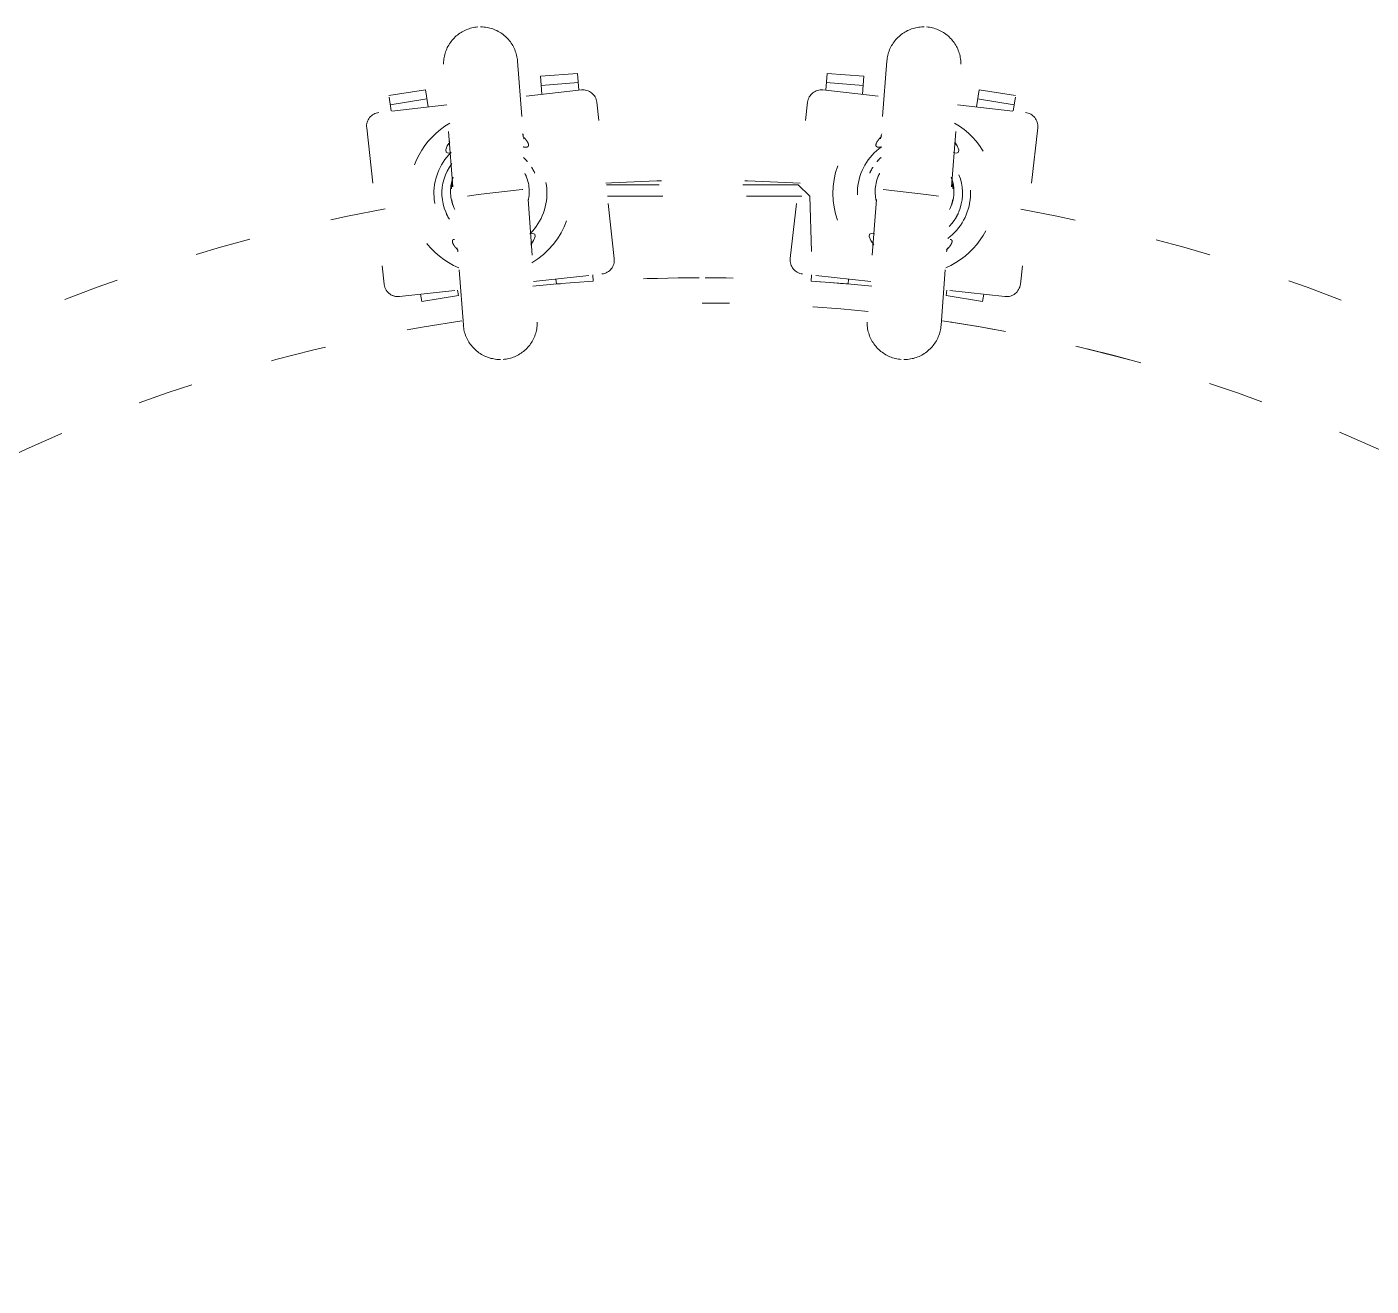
# Model space of a CAD drawing. Extents: x -3450 to 27857, y -1288 to 11880.
# Drawn here: x 1048.36 to 1081.66, y 1160.99 to 1192.19 of the extents above; entities that cross this region are included whole.
import ezdxf

# ---------------------------------------------------------------- set-up
doc = ezdxf.new("R2010")
doc.units = 0
doc.linetypes.add('188K-SM-03-F20-MECH-EQ-Y2257103$0$XFM7Q20PCW-200K$0$ACAD_ISO03W100', pattern=[30, 12, -18])
doc.layers.add('188K-SM-03-F20-MECH-EQ-Y2257103$0$XFM7Q20PCW-200K$0$PCW EQ (FUTURE)', color=252, linetype='188K-SM-03-F20-MECH-EQ-Y2257103$0$XFM7Q20PCW-200K$0$ACAD_ISO03W100', lineweight=9)

# ---------------------------------------------------------------- blocks, each defined once
blk = doc.blocks.new('188K-SM-03-F20-MECH-EQ-Y2257103$0$XFM7Q20PCW-200K$0$漢唐美光 8NHV4A-10FDA-NC150-M - 漢唐美光 8NHV4A-10FDA-NC150-M-V1107-CUB_L40')
for p, q in [((-553.1, 313.15), (-561.07, 312.54)), ((-561.07, 312.54), (-560.78, 308.65)), ((-560.92, 310.54), (-552.94, 311.15)), ((-552.82, 309.54), (-553.1, 313.15)), ((-499.48, 309.54), (-499.2, 313.15)), ((-491.38, 310.54), (-499.35, 311.15)), ((-499.2, 313.15), (-491.23, 312.54)), ((-491.23, 312.54), (-491.52, 308.65)), ((-593.83, 308.34), (-585.93, 309.6)), ((-593.3, 305.03), (-593.78, 308.01)), ((-585.34, 305.92), (-585.93, 309.6)), ((-552.23, 309.59), (-565.59, 308.1)), ((-500.07, 309.59), (-486.7, 308.1)), ((-466.95, 305.92), (-466.36, 309.6)), ((-458.47, 308.34), (-466.36, 309.6)), ((-458.99, 305.03), (-458.52, 308.01)), ((-581.28, 306.35), (-595.96, 304.71)), ((-593.52, 306.36), (-585.62, 307.63)), ((-545.15, 273.15), (-548.92, 306.94)), ((-507.14, 273.15), (-503.38, 306.94)), ((-471.02, 306.35), (-456.34, 304.71)), ((-458.78, 306.36), (-466.68, 307.63)), ((-598.61, 301.4), (-594.85, 267.61)), ((-564.81, 299.79), (-564.9, 299.68)), ((-487.49, 299.79), (-487.4, 299.68)), ((-453.69, 301.4), (-457.45, 267.61)), ((-580.77, 298.57), (-580.75, 298.71)), ((-471.53, 298.57), (-471.55, 298.71)), ((-505.41, 289.06), (-546.82, 289.06)), ((-505.41, 289.06), (-502.93, 286.65)), ((-546.62, 286.65), (-502.93, 286.65)), ((-502.93, 286.65), (-502.18, 262.65)), ((-563.1, 276.07), (-563, 275.98)), ((-563, 275.97), (-563.02, 275.84)), ((-489.2, 276.07), (-489.3, 275.98)), ((-489.3, 275.97), (-489.28, 275.84)), ((-578.95, 274.76), (-578.87, 274.87)), ((-578.91, 274.63), (-578.95, 274.76)), ((-473.35, 274.76), (-473.43, 274.87)), ((-473.39, 274.63), (-473.35, 274.76)), ((-562.59, 268.19), (-547.8, 269.83)), ((-557.65, 267.67), (-557.73, 268.73)), ((-557.65, 267.67), (-549.68, 268.28)), ((-549.78, 269.61), (-549.68, 268.28)), ((-489.71, 268.19), (-504.5, 269.83)), ((-502.52, 269.61), (-502.62, 268.28)), ((-494.64, 267.67), (-502.62, 268.28)), ((-494.64, 267.67), (-494.56, 268.73)), ((-591.53, 264.96), (-578.72, 266.39)), ((-586.71, 263.9), (-586.96, 265.47)), ((-586.71, 263.9), (-578.81, 265.17)), ((-579, 266.36), (-578.81, 265.17)), ((-460.77, 264.96), (-473.58, 266.39)), ((-473.3, 266.36), (-473.49, 265.17)), ((-465.59, 263.9), (-473.49, 265.17)), ((-465.59, 263.9), (-465.34, 265.47))]:
    blk.add_line(p, q)
at = {"flags": 128}
for points in [[(-574.62, 323.17), (-574.94, 323.14), (-575.25, 323.1), (-575.57, 323.04), (-575.88, 322.97), (-576.19, 322.89), (-576.5, 322.8), (-576.8, 322.69), (-577.1, 322.57), (-577.39, 322.44), (-577.68, 322.3), (-577.96, 322.15), (-578.23, 321.99), (-578.5, 321.81), (-578.76, 321.63), (-579.01, 321.43), (-579.26, 321.23), (-579.5, 321.01), (-579.73, 320.79), (-579.95, 320.56), (-580.15, 320.31), (-580.35, 320.06), (-580.54, 319.81), (-580.72, 319.54), (-580.89, 319.27), (-581.05, 318.99), (-581.2, 318.71), (-581.33, 318.42), (-581.45, 318.12), (-581.57, 317.82), (-581.66, 317.52), (-581.75, 317.21), (-581.83, 316.9), (-581.89, 316.58), (-581.94, 316.27), (-581.97, 315.95), (-582, 315.63), (-582.01, 315.31), (-582.01, 314.99), (-581.99, 314.67), (-581.99, 314.58)], [(-566.03, 315.8), (-566.06, 316.12), (-566.11, 316.44), (-566.16, 316.75), (-566.23, 317.06), (-566.31, 317.37), (-566.41, 317.68), (-566.51, 317.98), (-566.63, 318.28), (-566.76, 318.57), (-566.9, 318.86), (-567.05, 319.14), (-567.21, 319.42), (-567.39, 319.68), (-567.57, 319.94), (-567.77, 320.2), (-567.97, 320.44), (-568.19, 320.68), (-568.41, 320.91), (-568.65, 321.13), (-568.89, 321.34), (-569.14, 321.54), (-569.4, 321.73), (-569.66, 321.91), (-569.93, 322.08), (-570.21, 322.23), (-570.5, 322.38), (-570.79, 322.51), (-571.08, 322.64), (-571.38, 322.75), (-571.69, 322.85), (-571.99, 322.93), (-572.3, 323.01), (-572.62, 323.07), (-572.93, 323.12), (-573.25, 323.16), (-573.57, 323.18), (-573.89, 323.19), (-574.21, 323.19), (-574.53, 323.18), (-574.62, 323.17)], [(-486.27, 315.8), (-486.23, 316.12), (-486.19, 316.44), (-486.14, 316.75), (-486.07, 317.06), (-485.99, 317.37), (-485.89, 317.68), (-485.79, 317.98), (-485.67, 318.28), (-485.54, 318.57), (-485.4, 318.86), (-485.25, 319.14), (-485.08, 319.42), (-484.91, 319.68), (-484.72, 319.94), (-484.53, 320.2), (-484.32, 320.44), (-484.11, 320.68), (-483.88, 320.91), (-483.65, 321.13), (-483.41, 321.34), (-483.16, 321.54), (-482.9, 321.73), (-482.64, 321.91), (-482.37, 322.08), (-482.09, 322.23), (-481.8, 322.38), (-481.51, 322.51), (-481.22, 322.64), (-480.92, 322.75), (-480.61, 322.85), (-480.3, 322.93), (-479.99, 323.01), (-479.68, 323.07), (-479.36, 323.12), (-479.05, 323.16), (-478.73, 323.18), (-478.41, 323.19), (-478.09, 323.19), (-477.77, 323.18), (-477.68, 323.17)], [(-477.68, 323.17), (-477.36, 323.14), (-477.05, 323.1), (-476.73, 323.04), (-476.42, 322.97), (-476.11, 322.89), (-475.8, 322.8), (-475.5, 322.69), (-475.2, 322.57), (-474.91, 322.44), (-474.62, 322.3), (-474.34, 322.15), (-474.07, 321.99), (-473.8, 321.81), (-473.54, 321.63), (-473.28, 321.43), (-473.04, 321.23), (-472.8, 321.01), (-472.57, 320.79), (-472.35, 320.56), (-472.14, 320.31), (-471.94, 320.06), (-471.75, 319.81), (-471.57, 319.54), (-471.41, 319.27), (-471.25, 318.99), (-471.1, 318.71), (-470.97, 318.42), (-470.84, 318.12), (-470.73, 317.82), (-470.63, 317.52), (-470.55, 317.21), (-470.47, 316.9), (-470.41, 316.58), (-470.36, 316.27), (-470.32, 315.95), (-470.3, 315.63), (-470.29, 315.31), (-470.29, 314.99), (-470.31, 314.67), (-470.31, 314.58)], [(-577.73, 258.75), (-581.99, 314.58)], [(-566.03, 315.8), (-561.78, 259.96)], [(-486.27, 315.8), (-490.52, 259.96)], [(-474.57, 258.75), (-470.31, 314.58)], [(-564.94, 300.1), (-564.85, 299.92), (-564.81, 299.79)], [(-564.63, 299.05), (-564.64, 299.07), (-564.7, 299.2), (-564.78, 299.49), (-564.81, 299.74)], [(-487.67, 299.05), (-487.66, 299.07), (-487.6, 299.2), (-487.52, 299.49), (-487.49, 299.74)], [(-487.35, 300.1), (-487.45, 299.92), (-487.49, 299.79)], [(-580.67, 298.29), (-581.21, 297.48), (-581.55, 296.62), (-581.47, 296.1), (-581.04, 295.95), (-580.39, 296.06)], [(-580.76, 298.52), (-580.76, 298.29), (-580.77, 298.08), (-580.81, 297.9), (-580.83, 297.81)], [(-471.62, 298.29), (-471.08, 297.48), (-470.75, 296.62), (-470.83, 296.1), (-471.26, 295.95), (-471.9, 296.06)], [(-471.54, 298.52), (-471.54, 298.29), (-471.53, 298.08), (-471.49, 297.9), (-471.47, 297.81)], [(-563.19, 276.13), (-562.55, 277.06), (-562.22, 277.93), (-562.3, 278.45), (-562.72, 278.6), (-563.36, 278.49)], [(-563, 276.02), (-563.01, 276.26), (-562.99, 276.47), (-562.96, 276.64), (-562.93, 276.74)], [(-489.11, 276.13), (-489.75, 277.06), (-490.08, 277.93), (-490, 278.45), (-489.58, 278.6), (-488.94, 278.49)], [(-489.3, 276.02), (-489.29, 276.26), (-489.31, 276.47), (-489.34, 276.64), (-489.37, 276.74)], [(-579.13, 275.5), (-579.12, 275.48), (-579.07, 275.35), (-578.99, 275.06), (-578.95, 274.81)], [(-473.16, 275.5), (-473.18, 275.48), (-473.23, 275.35), (-473.31, 275.06), (-473.34, 274.81)], [(-577.74, 258.86), (-577.73, 258.75)], [(-577.73, 258.75), (-577.7, 258.43), (-577.66, 258.11), (-577.6, 257.8), (-577.53, 257.48), (-577.45, 257.17), (-577.36, 256.87), (-577.25, 256.57), (-577.14, 256.27), (-577.01, 255.98), (-576.87, 255.69), (-576.71, 255.41), (-576.55, 255.13), (-576.38, 254.86), (-576.19, 254.6), (-575.99, 254.35), (-575.79, 254.1), (-575.57, 253.87), (-575.35, 253.64), (-575.12, 253.42), (-574.88, 253.21), (-574.63, 253.01), (-574.37, 252.82), (-574.1, 252.64), (-573.83, 252.47), (-573.55, 252.31), (-573.27, 252.17), (-572.98, 252.03), (-572.68, 251.91), (-572.38, 251.8), (-572.08, 251.7), (-571.77, 251.61), (-571.46, 251.54), (-571.15, 251.48), (-570.83, 251.43), (-570.51, 251.39), (-570.19, 251.37), (-569.87, 251.36), (-569.55, 251.36), (-569.23, 251.37), (-569.15, 251.38)], [(-569.15, 251.38), (-568.83, 251.41), (-568.51, 251.45), (-568.2, 251.51), (-567.88, 251.58), (-567.57, 251.66), (-567.27, 251.75), (-566.97, 251.86), (-566.67, 251.97), (-566.38, 252.1), (-566.09, 252.24), (-565.81, 252.4), (-565.53, 252.56), (-565.26, 252.73), (-565, 252.92), (-564.75, 253.11), (-564.5, 253.32), (-564.27, 253.53), (-564.04, 253.76), (-563.82, 253.99), (-563.61, 254.23), (-563.41, 254.48), (-563.22, 254.74), (-563.04, 255.01), (-562.87, 255.28), (-562.71, 255.56), (-562.57, 255.84), (-562.43, 256.13), (-562.31, 256.43), (-562.2, 256.73), (-562.1, 257.03), (-562.01, 257.34), (-561.94, 257.65), (-561.88, 257.96), (-561.83, 258.28), (-561.79, 258.6), (-561.77, 258.92), (-561.76, 259.24), (-561.76, 259.56), (-561.77, 259.88), (-561.78, 259.96)], [(-483.15, 251.38), (-483.47, 251.41), (-483.79, 251.45), (-484.1, 251.51), (-484.41, 251.58), (-484.72, 251.66), (-485.03, 251.75), (-485.33, 251.86), (-485.63, 251.97), (-485.92, 252.1), (-486.21, 252.24), (-486.49, 252.4), (-486.77, 252.56), (-487.03, 252.73), (-487.3, 252.92), (-487.55, 253.11), (-487.79, 253.32), (-488.03, 253.53), (-488.26, 253.76), (-488.48, 253.99), (-488.69, 254.23), (-488.89, 254.48), (-489.08, 254.74), (-489.26, 255.01), (-489.43, 255.28), (-489.58, 255.56), (-489.73, 255.84), (-489.86, 256.13), (-489.99, 256.43), (-490.1, 256.73), (-490.2, 257.03), (-490.28, 257.34), (-490.36, 257.65), (-490.42, 257.96), (-490.47, 258.28), (-490.51, 258.6), (-490.53, 258.92), (-490.54, 259.24), (-490.54, 259.56), (-490.53, 259.88), (-490.52, 259.96)], [(-474.57, 258.75), (-474.6, 258.43), (-474.64, 258.11), (-474.7, 257.8), (-474.76, 257.48), (-474.85, 257.17), (-474.94, 256.87), (-475.04, 256.57), (-475.16, 256.27), (-475.29, 255.98), (-475.43, 255.69), (-475.58, 255.41), (-475.75, 255.13), (-475.92, 254.86), (-476.11, 254.6), (-476.3, 254.35), (-476.51, 254.1), (-476.72, 253.87), (-476.95, 253.64), (-477.18, 253.42), (-477.42, 253.21), (-477.67, 253.01), (-477.93, 252.82), (-478.19, 252.64), (-478.47, 252.47), (-478.74, 252.31), (-479.03, 252.17), (-479.32, 252.03), (-479.61, 251.91), (-479.91, 251.8), (-480.22, 251.7), (-480.53, 251.61), (-480.84, 251.54), (-481.15, 251.48), (-481.47, 251.43), (-481.79, 251.39), (-482.11, 251.37), (-482.43, 251.36), (-482.75, 251.36), (-483.06, 251.37), (-483.15, 251.38)], [(-474.56, 258.86), (-474.57, 258.75)]]:
    blk.add_lwpolyline(points, dxfattribs=at)
blk.add_circle((-526.15, -89.94), 379.98)
for centre, radius, start, end in [((-551.9, 306.61), 3, 6.3571, 96.3571), ((-500.4, 306.61), 3, 83.6429, 173.6429), ((-595.63, 301.73), 3, 96.3571, 186.3571), ((-571.88, 287.27), 17.5, 120.108, 246.9574), ((-480.42, 287.27), 17.5, 293.0426, 59.892), ((-456.67, 301.73), 3, 353.6429, 83.6429), ((-571.88, 287.27), 12.21, 314.6257, 54.8348), ((-480.42, 287.27), 12.21, 125.1652, 225.3743), ((-571.88, 287.27), 12.21, 134.1428, 233.3393), ((-571.88, 287.27), 10.48, 142.4357, 223.2545), ((-571.88, 287.27), 10.5, 40.4895, 47.3287), ((-571.88, 287.27), 17.5, 300.7758, 19.8734), ((-480.42, 287.27), 17.5, 160.1266, 239.2242), ((-480.42, 287.27), 10.5, 132.6713, 139.5105), ((-480.42, 287.27), 12.21, 306.6607, 45.8572), ((-480.42, 287.27), 10.48, 316.7455, 37.5643), ((-572.01, 287.64), 8.5, 158.8542, 207.1096), ((-572.01, 287.64), 8.5, 346.3571, 27.4507), ((-571.88, 287.27), 10.5, 24.4005, 32.4179), ((-480.42, 287.27), 10.5, 147.5821, 155.5995), ((-480.29, 287.64), 8.5, 152.5493, 193.6429), ((-480.29, 287.64), 8.5, 332.8904, 21.1458), ((-571.88, 287.27), 8.5, 165.4816, 173.3843), ((-480.42, 287.27), 8.5, 6.6157, 14.5184), ((-571.88, 287.27), 8.5, 189.1898, 197.0925), ((-480.42, 287.27), 8.5, 342.9075, 350.8102), ((-571.88, 287.27), 10.5, 204.4005, 212.4179), ((-480.42, 287.27), 10.5, 327.5821, 335.5995), ((-548.13, 272.81), 3, 276.3571, 6.3571), ((-504.16, 272.81), 3, 173.6429, 263.6429), ((-591.86, 267.94), 3, 186.3571, 276.3571), ((-526.81, -84.5), 353.5, 90, 95.8363), ((-525.49, -84.5), 353.5, 84.1637, 90), ((-460.43, 267.94), 3, 263.6429, 353.6429), ((-526.15, -89.94), 353.5, 74.4567, 90), ((-526.15, -89.94), 353.5, 98.445, 119.7222), ((-526.15, -89.94), 353.5, 60.2778, 81.555)]:
    blk.add_arc(centre, radius, start, end)
for points, knots in [([(-564.85, 297.26), (-564.77, 297.25), (-564.61, 297.25), (-564.41, 297.24), (-564.26, 297.23), (-564.16, 297.23), (-564.09, 297.24), (-564.03, 297.24), (-563.97, 297.25), (-563.92, 297.26), (-563.88, 297.28), (-563.86, 297.3), (-563.84, 297.31), (-563.82, 297.32), (-563.8, 297.34), (-563.77, 297.36), (-563.74, 297.39), (-563.71, 297.43), (-563.68, 297.5), (-563.65, 297.6), (-563.65, 297.79), (-563.74, 298.08), (-563.97, 298.5), (-564.34, 298.99), (-564.68, 299.35), (-564.87, 299.52)], [0, 0, 0, 0, 0.015625, 0.03125, 0.046875, 0.0546875, 0.0625, 0.0703125, 0.078125, 0.09375, 0.109375, 0.1171875, 0.1210938, 0.125, 0.1328125, 0.140625, 0.15625, 0.171875, 0.1875, 0.21875, 0.25, 0.3125, 0.375, 0.4375, 0.5, 0.5, 0.5, 0.5]), ([(-487.45, 297.26), (-487.53, 297.25), (-487.69, 297.25), (-487.89, 297.24), (-488.04, 297.23), (-488.14, 297.23), (-488.21, 297.24), (-488.27, 297.24), (-488.33, 297.25), (-488.38, 297.26), (-488.42, 297.28), (-488.44, 297.3), (-488.46, 297.31), (-488.47, 297.32), (-488.49, 297.34), (-488.52, 297.36), (-488.56, 297.39), (-488.59, 297.43), (-488.62, 297.5), (-488.65, 297.6), (-488.64, 297.79), (-488.56, 298.08), (-488.33, 298.5), (-487.96, 298.99), (-487.62, 299.35), (-487.43, 299.52)], [0, 0, 0, 0, 0.015625, 0.03125, 0.046875, 0.0546875, 0.0625, 0.0703125, 0.078125, 0.09375, 0.109375, 0.1171875, 0.1210938, 0.125, 0.1328125, 0.140625, 0.15625, 0.171875, 0.1875, 0.21875, 0.25, 0.3125, 0.375, 0.4375, 0.5, 0.5, 0.5, 0.5]), ([(-579.67, 277.31), (-579.69, 277.31), (-579.73, 277.31), (-579.79, 277.3), (-579.85, 277.28), (-579.88, 277.26), (-579.91, 277.25), (-579.92, 277.24), (-579.94, 277.23), (-579.96, 277.21), (-579.99, 277.19), (-580.02, 277.16), (-580.05, 277.11), (-580.09, 277.05), (-580.11, 276.95), (-580.11, 276.76), (-580.03, 276.47), (-579.8, 276.04), (-579.43, 275.55), (-579.08, 275.2), (-578.89, 275.02)], [0.0625, 0.0625, 0.0625, 0.0625, 0.0703125, 0.078125, 0.09375, 0.109375, 0.1171875, 0.1210938, 0.125, 0.1328125, 0.140625, 0.15625, 0.171875, 0.1875, 0.21875, 0.25, 0.3125, 0.375, 0.4375, 0.5, 0.5, 0.5, 0.5]), ([(-472.63, 277.31), (-472.6, 277.31), (-472.57, 277.31), (-472.5, 277.3), (-472.45, 277.28), (-472.41, 277.26), (-472.39, 277.25), (-472.37, 277.24), (-472.36, 277.23), (-472.34, 277.21), (-472.31, 277.19), (-472.27, 277.16), (-472.24, 277.11), (-472.21, 277.05), (-472.19, 276.95), (-472.19, 276.76), (-472.27, 276.47), (-472.5, 276.04), (-472.87, 275.55), (-473.21, 275.2), (-473.41, 275.02)], [0.0625, 0.0625, 0.0625, 0.0625, 0.0703125, 0.078125, 0.09375, 0.109375, 0.1171875, 0.1210938, 0.125, 0.1328125, 0.140625, 0.15625, 0.171875, 0.1875, 0.21875, 0.25, 0.3125, 0.375, 0.4375, 0.5, 0.5, 0.5, 0.5])]:
    blk.add_open_spline(points, degree=3, knots=knots)
for points in [[(-564.48, 291.55), (-564.35, 291.33), (-564.23, 291.11), (-564.11, 290.88)], [(-487.81, 291.55), (-487.95, 291.33), (-488.07, 291.11), (-488.19, 290.88)]]:
    blk.add_open_spline(points, degree=3)
blk = doc.blocks.new('188K-SM-03-F20-MECH-EQ-Y2257103')
at = {"layer": '188K-SM-03-F20-MECH-EQ-Y2257103$0$XFM7Q20PCW-200K$0$PCW EQ (FUTURE)', "xscale": 0.1147234346767911, "yscale": 0.1147234346767911, "zscale": 0.1147234346767911}
blk.add_blockref('188K-SM-03-F20-MECH-EQ-Y2257103$0$XFM7Q20PCW-200K$0$漢唐美光 8NHV4A-10FDA-NC150-M - 漢唐美光 8NHV4A-10FDA-NC150-M-V1107-CUB_L40', (1125.452, 1155.115), dxfattribs=at)

msp = doc.modelspace()

# ---------------------------------------------------------------- block references
msp.add_blockref('188K-SM-03-F20-MECH-EQ-Y2257103', (0, 0))

doc.saveas('drawing.dxf')
